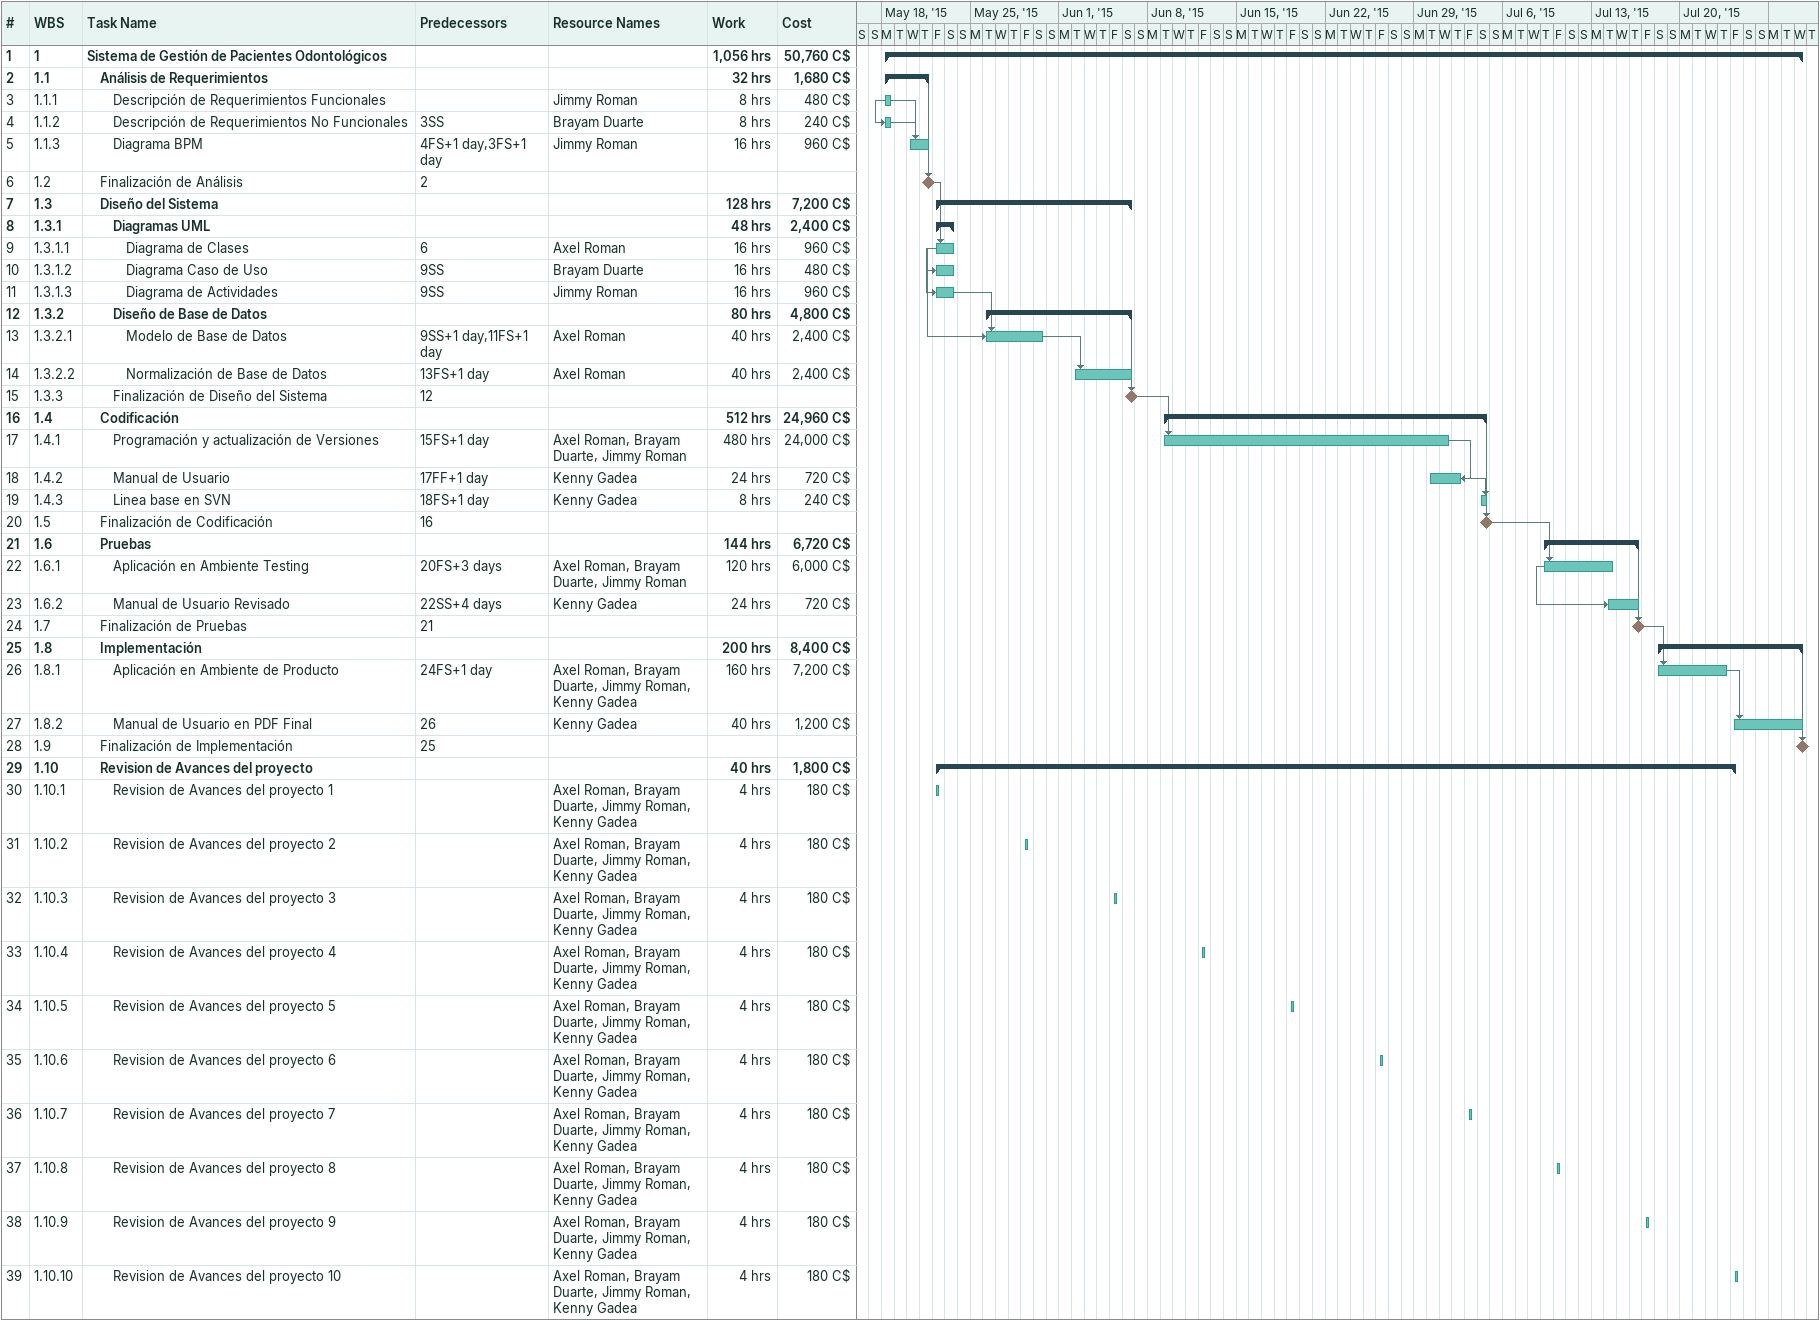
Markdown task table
| ID | WBS | Task | Start | Finish | Predecessors | Resources | Work (h) | Cost (C$) |
|---|---|---|---|---|---|---|---|---|
| 1 | 1 | **Sistema de Gestión de Pacientes Odontológicos** | 2015-05-18 | 2015-07-29 |  |  | 1056 | 50760 |
| 2 | 1.1 | **Análisis de Requerimientos** | 2015-05-18 | 2015-05-21 |  |  | 32 | 1680 |
| 3 | 1.1.1 | Descripción de Requerimientos Funcionales | 2015-05-18 | 2015-05-18 |  | Jimmy Roman | 8 | 480 |
| 4 | 1.1.2 | Descripción de Requerimientos No Funcionales | 2015-05-18 | 2015-05-18 | 3SS | Brayam Duarte | 8 | 240 |
| 5 | 1.1.3 | Diagrama BPM | 2015-05-20 | 2015-05-21 | 4FS+1d, 3FS+1d | Jimmy Roman | 16 | 960 |
| 6 | 1.2 | Finalización de Análisis (milestone) | 2015-05-21 | 2015-05-21 | 2 |  |  |  |
| 7 | 1.3 | **Diseño del Sistema** | 2015-05-22 | 2015-06-06 |  |  | 128 | 7200 |
| 8 | 1.3.1 | **Diagramas UML** | 2015-05-22 | 2015-05-23 |  |  | 48 | 2400 |
| 9 | 1.3.1.1 | Diagrama de Clases | 2015-05-22 | 2015-05-23 | 6 | Axel Roman | 16 | 960 |
| 10 | 1.3.1.2 | Diagrama Caso de Uso | 2015-05-22 | 2015-05-23 | 9SS | Brayam Duarte | 16 | 480 |
| 11 | 1.3.1.3 | Diagrama de Actividades | 2015-05-22 | 2015-05-23 | 9SS | Jimmy Roman | 16 | 960 |
| 12 | 1.3.2 | **Diseño de Base de Datos** | 2015-05-26 | 2015-06-06 |  |  | 80 | 4800 |
| 13 | 1.3.2.1 | Modelo de Base de Datos | 2015-05-26 | 2015-05-30 | 9SS+1d, 11FS+1d | Axel Roman | 40 | 2400 |
| 14 | 1.3.2.2 | Normalización de Base de Datos | 2015-06-02 | 2015-06-06 | 13FS+1d | Axel Roman | 40 | 2400 |
| 15 | 1.3.3 | Finalización de Diseño del Sistema (milestone) | 2015-06-06 | 2015-06-06 | 12 |  |  |  |
| 16 | 1.4 | **Codificación** | 2015-06-09 | 2015-07-04 |  |  | 512 | 24960 |
| 17 | 1.4.1 | Programación y actualización de Versiones | 2015-06-09 | 2015-07-01 | 15FS+1d | Axel Roman, Brayam Duarte, Jimmy Roman | 480 | 24000 |
| 18 | 1.4.2 | Manual de Usuario | 2015-06-30 | 2015-07-02 | 17FF+1d | Kenny Gadea | 24 | 720 |
| 19 | 1.4.3 | Linea base en SVN | 2015-07-04 | 2015-07-04 | 18FS+1d | Kenny Gadea | 8 | 240 |
| 20 | 1.5 | Finalización de Codificación (milestone) | 2015-07-04 | 2015-07-04 | 16 |  |  |  |
| 21 | 1.6 | **Pruebas** | 2015-07-09 | 2015-07-16 |  |  | 144 | 6720 |
| 22 | 1.6.1 | Aplicación en Ambiente Testing | 2015-07-09 | 2015-07-14 | 20FS+3d | Axel Roman, Brayam Duarte, Jimmy Roman | 120 | 6000 |
| 23 | 1.6.2 | Manual de Usuario Revisado | 2015-07-14 | 2015-07-16 | 22SS+4d | Kenny Gadea | 24 | 720 |
| 24 | 1.7 | Finalización de Pruebas (milestone) | 2015-07-16 | 2015-07-16 | 21 |  |  |  |
| 25 | 1.8 | **Implementación** | 2015-07-18 | 2015-07-29 |  |  | 200 | 8400 |
| 26 | 1.8.1 | Aplicación en Ambiente de Producto | 2015-07-18 | 2015-07-23 | 24FS+1d | Axel Roman, Brayam Duarte, Jimmy Roman, Kenny Gadea | 160 | 7200 |
| 27 | 1.8.2 | Manual de Usuario en PDF Final | 2015-07-24 | 2015-07-29 | 26 | Kenny Gadea | 40 | 1200 |
| 28 | 1.9 | Finalización de Implementación (milestone) | 2015-07-29 | 2015-07-29 | 25 |  |  |  |
| 29 | 1.10 | **Revision de Avances del proyecto** | 2015-05-22 | 2015-07-24 |  |  | 40 | 1800 |
| 30 | 1.10.1 | Revision de Avances del proyecto 1 | 2015-05-22 | 2015-05-22 |  | Axel Roman, Brayam Duarte, Jimmy Roman, Kenny Gadea | 4 | 180 |
| 31 | 1.10.2 | Revision de Avances del proyecto 2 | 2015-05-29 | 2015-05-29 |  | Axel Roman, Brayam Duarte, Jimmy Roman, Kenny Gadea | 4 | 180 |
| 32 | 1.10.3 | Revision de Avances del proyecto 3 | 2015-06-05 | 2015-06-05 |  | Axel Roman, Brayam Duarte, Jimmy Roman, Kenny Gadea | 4 | 180 |
| 33 | 1.10.4 | Revision de Avances del proyecto 4 | 2015-06-12 | 2015-06-12 |  | Axel Roman, Brayam Duarte, Jimmy Roman, Kenny Gadea | 4 | 180 |
| 34 | 1.10.5 | Revision de Avances del proyecto 5 | 2015-06-19 | 2015-06-19 |  | Axel Roman, Brayam Duarte, Jimmy Roman, Kenny Gadea | 4 | 180 |
| 35 | 1.10.6 | Revision de Avances del proyecto 6 | 2015-06-26 | 2015-06-26 |  | Axel Roman, Brayam Duarte, Jimmy Roman, Kenny Gadea | 4 | 180 |
| 36 | 1.10.7 | Revision de Avances del proyecto 7 | 2015-07-03 | 2015-07-03 |  | Axel Roman, Brayam Duarte, Jimmy Roman, Kenny Gadea | 4 | 180 |
| 37 | 1.10.8 | Revision de Avances del proyecto 8 | 2015-07-10 | 2015-07-10 |  | Axel Roman, Brayam Duarte, Jimmy Roman, Kenny Gadea | 4 | 180 |
| 38 | 1.10.9 | Revision de Avances del proyecto 9 | 2015-07-17 | 2015-07-17 |  | Axel Roman, Brayam Duarte, Jimmy Roman, Kenny Gadea | 4 | 180 |
| 39 | 1.10.10 | Revision de Avances del proyecto 10 | 2015-07-24 | 2015-07-24 |  | Axel Roman, Brayam Duarte, Jimmy Roman, Kenny Gadea | 4 | 180 |
